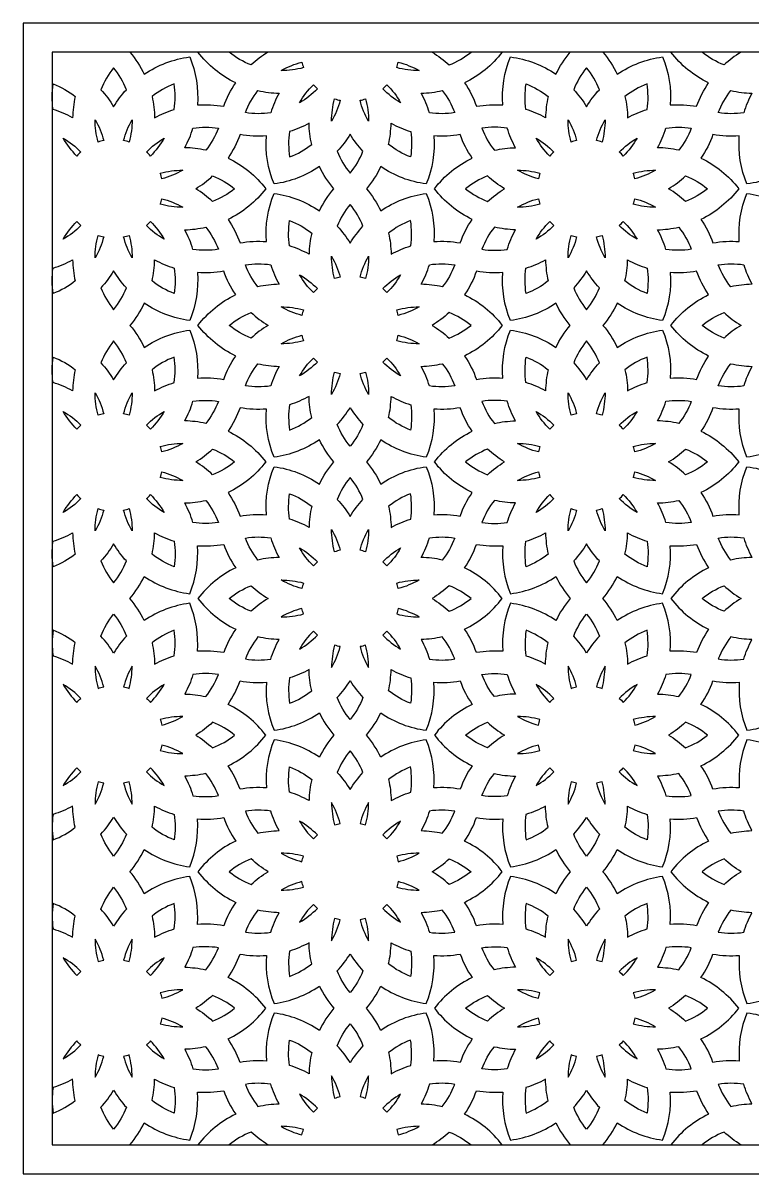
# Model space of a CAD drawing. Extents: x -2698 to -944, y 1038 to 1828.
# Drawn here: x -2698 to -2196, y 1038 to 1828 of the extents above; entities that cross this region are included whole.
import ezdxf

# ---------------------------------------------------------------- set-up
doc = ezdxf.new("R2010")
doc.units = 0
doc.layers.add('LAYER_01', color=5, linetype='CONTINUOUS')

msp = doc.modelspace()

# ---------------------------------------------------------------- linework, layer by layer
at = {"layer": 'LAYER_01'}
for points in [[(-2697.73, 1038.17), (-944.41, 1038.17), (-944.41, 1828.11), (-2697.73, 1828.11)], [(-2677.73, 1058.17), (-964.41, 1058.17), (-964.41, 1808.11), (-2677.73, 1808.11)]]:
    msp.add_lwpolyline(points, close=True, dxfattribs=at)
for points in [[(-2624.28, 1808.11, -0.063011), (-2614.45, 1792.92, -0.117394), (-2583.27, 1804.83, -0.117394), (-2577.99, 1771.87, -0.063011), (-2559.92, 1770.95, -0.063011), (-2551.69, 1787.06, -0.117394), (-2577.59, 1808.11)], [(-2529.46, 1808.11, 0.050779), (-2541.12, 1799.33, -0.077393), (-2556.16, 1808.11)], [(-2416.8, 1808.11, -0.050779), (-2405.14, 1799.33, 0.077393), (-2390.11, 1808.11)], [(-2368.67, 1808.11, -0.117394), (-2394.57, 1787.06, -0.063011), (-2386.34, 1770.95, -0.063011), (-2368.27, 1771.87, -0.117394), (-2362.99, 1804.83, -0.117394), (-2331.81, 1792.92, -0.063011), (-2321.98, 1808.11)], [(-2299.54, 1808.11, -0.063011), (-2289.71, 1792.92, -0.117394), (-2258.53, 1804.83, -0.117394), (-2253.26, 1771.87, -0.063011), (-2235.19, 1770.95, -0.063011), (-2226.95, 1787.06, -0.117394), (-2252.86, 1808.11)], [(-2204.72, 1808.11, 0.050779), (-2216.39, 1799.33, -0.077393), (-2231.42, 1808.11)], [(-2624.28, 1058.17, 0.063011), (-2614.45, 1073.35, 0.117394), (-2583.27, 1061.44, 0.117394), (-2577.99, 1094.4, 0.063011), (-2559.92, 1095.32, 0.063011), (-2551.69, 1079.21, 0.117394), (-2577.59, 1058.17)], [(-2368.67, 1058.17, 0.117394), (-2394.57, 1079.21, 0.063011), (-2386.34, 1095.32, 0.063011), (-2368.27, 1094.4, 0.117394), (-2362.99, 1061.44, 0.117394), (-2331.81, 1073.35, 0.063011), (-2321.98, 1058.17)], [(-2299.54, 1058.17, 0.063011), (-2289.71, 1073.35, 0.117394), (-2258.53, 1061.44, 0.117394), (-2253.26, 1094.4, 0.063011), (-2235.19, 1095.32, 0.063011), (-2226.95, 1079.21, 0.117394), (-2252.86, 1058.17)], [(-2529.46, 1058.17, -0.050779), (-2541.12, 1066.95, 0.077393), (-2556.16, 1058.17)], [(-2416.8, 1058.17, 0.050779), (-2405.14, 1066.95, -0.077393), (-2390.11, 1058.17)], [(-2204.72, 1058.17, -0.050779), (-2216.39, 1066.95, 0.077393), (-2231.42, 1058.17)]]:
    msp.add_lwpolyline(points, format="xyb", dxfattribs=at)
for points in [[(-2520.54, 1795.41, -0.068796), (-2506.19, 1801.27, 0.028935), (-2505.18, 1797.5, -0.068796)], [(-2440.07, 1801.27, -0.068796), (-2425.72, 1795.41, -0.068796), (-2441.08, 1797.5, 0.028935)], [(-2644.28, 1782.36, -0.050779), (-2635.5, 1770.7, -0.050779), (-2626.71, 1782.36, 0.077393), (-2635.5, 1797.39, 0.077393)], [(-2319.55, 1782.36, -0.050779), (-2310.76, 1770.7, -0.050779), (-2301.98, 1782.36, 0.077393), (-2310.76, 1797.39, 0.077393)], [(-2663.66, 1763.15, 0.050779), (-2677.1, 1768.86, -0.077393), (-2677.01, 1786.27, -0.077393), (-2661.89, 1777.64, 0.050779)], [(-2593.99, 1786.27, 0.077393), (-2609.11, 1777.64, -0.050779), (-2607.33, 1763.15, -0.050779), (-2593.9, 1768.86, 0.077393)], [(-2495.58, 1782.9, -0.068796), (-2507.83, 1773.41, -0.068796), (-2498.34, 1785.66, 0.028935)], [(-2438.43, 1773.41, -0.068796), (-2450.68, 1782.9, 0.028935), (-2447.92, 1785.66, -0.068796)], [(-2338.93, 1763.15, 0.050779), (-2352.37, 1768.86, -0.077393), (-2352.28, 1786.27, -0.077393), (-2337.15, 1777.64, 0.050779)], [(-2269.25, 1786.27, 0.077393), (-2284.38, 1777.64, -0.050779), (-2282.6, 1763.15, -0.050779), (-2269.16, 1768.86, 0.077393)], [(-2521.91, 1779.95, 0.050779), (-2527.62, 1766.51, -0.077393), (-2545.03, 1766.6, -0.077393), (-2536.4, 1781.72, 0.050779)], [(-2424.35, 1779.95, 0.050779), (-2409.86, 1781.72, -0.077393), (-2401.23, 1766.6, -0.077393), (-2418.64, 1766.51, 0.050779)], [(-2197.18, 1779.95, 0.050779), (-2202.88, 1766.51, -0.077393), (-2220.3, 1766.6, -0.077393), (-2211.67, 1781.72, 0.050779)], [(-2485.83, 1760.7, -0.068796), (-2483.74, 1776.06, 0.028935), (-2479.97, 1775.05, -0.068796)], [(-2460.43, 1760.7, -0.068796), (-2466.29, 1775.05, 0.028935), (-2462.52, 1776.06, -0.068796)], [(-2642.34, 1747.43, 0.028935), (-2646.11, 1746.42, -0.068796), (-2648.2, 1761.77, -0.068796)], [(-2622.8, 1761.77, -0.068796), (-2624.89, 1746.42, 0.028935), (-2628.66, 1747.43, -0.068796)], [(-2317.6, 1747.43, 0.028935), (-2321.37, 1746.42, -0.068796), (-2323.47, 1761.77, -0.068796)], [(-2298.06, 1761.77, -0.068796), (-2300.15, 1746.42, 0.028935), (-2303.93, 1747.43, -0.068796)], [(-2586.72, 1742.53, 0.050779), (-2581.01, 1755.97, -0.077393), (-2563.6, 1755.88, -0.077393), (-2572.22, 1740.75, 0.050779)], [(-2514.64, 1736.21, 0.077393), (-2499.52, 1744.84, -0.050779), (-2501.3, 1759.33, -0.050779), (-2514.73, 1753.62, 0.077393)], [(-2431.53, 1753.62, -0.077393), (-2431.62, 1736.21, -0.077393), (-2446.74, 1744.84, 0.050779), (-2444.97, 1759.33, 0.050779)], [(-2374.04, 1740.75, -0.050779), (-2359.55, 1742.53, -0.050779), (-2365.25, 1755.97, 0.077393), (-2382.66, 1755.88, 0.077393)], [(-2261.98, 1742.53, 0.050779), (-2256.27, 1755.97, -0.077393), (-2238.86, 1755.88, -0.077393), (-2247.49, 1740.75, 0.050779)], [(-2670.2, 1749.07, -0.068796), (-2657.95, 1739.58, 0.028935), (-2660.71, 1736.82, -0.068796)], [(-2613.05, 1739.58, -0.068796), (-2600.79, 1749.07, -0.068796), (-2610.29, 1736.82, 0.028935)], [(-2494.18, 1729.55, -0.117394), (-2525.36, 1717.64, -0.117394), (-2530.64, 1750.6, -0.063011), (-2548.71, 1751.52, -0.063011), (-2556.94, 1735.42, -0.117394), (-2531.04, 1714.37, -0.117394), (-2556.94, 1693.32, -0.063011), (-2548.71, 1677.21, -0.063011), (-2530.64, 1678.13, -0.117394), (-2525.36, 1711.09, -0.117394), (-2494.18, 1699.18, -0.063011), (-2484.35, 1714.37, -0.063011)], [(-2473.13, 1725.09, 0.077393), (-2464.35, 1740.12, -0.050779), (-2473.13, 1751.78, -0.050779), (-2481.92, 1740.12, 0.077393)], [(-2389.32, 1693.32, -0.117394), (-2415.22, 1714.37, -0.117394), (-2389.32, 1735.42, -0.063011), (-2397.56, 1751.52, -0.063011), (-2415.62, 1750.6, -0.117394), (-2420.9, 1717.64, -0.117394), (-2452.08, 1729.55, -0.063011), (-2461.91, 1714.37, -0.063011), (-2452.08, 1699.18, -0.117394), (-2420.9, 1711.09, -0.117394), (-2415.62, 1678.13, -0.063011), (-2397.56, 1677.21, -0.063011)], [(-2345.47, 1749.07, -0.068796), (-2333.21, 1739.58, 0.028935), (-2335.98, 1736.82, -0.068796)], [(-2288.31, 1739.58, -0.068796), (-2276.06, 1749.07, -0.068796), (-2285.55, 1736.82, 0.028935)], [(-2169.44, 1729.55, -0.117394), (-2200.63, 1717.64, -0.117394), (-2205.9, 1750.6, -0.063011), (-2223.97, 1751.52, -0.063011), (-2232.21, 1735.42, -0.117394), (-2206.3, 1714.37, -0.117394), (-2232.21, 1693.32, -0.063011), (-2223.97, 1677.21, -0.063011), (-2205.9, 1678.13, -0.117394), (-2200.63, 1711.09, -0.117394), (-2169.44, 1699.18, -0.063011), (-2159.61, 1714.37, -0.063011)], [(-2588.09, 1727.07, -0.068796), (-2602.44, 1721.2, 0.028935), (-2603.45, 1724.98, -0.068796)], [(-2567.51, 1723.15, -0.077393), (-2552.47, 1714.37, -0.077393), (-2567.51, 1705.58, 0.050779), (-2579.17, 1714.37, 0.050779)], [(-2378.75, 1705.58, -0.050779), (-2367.09, 1714.37, -0.050779), (-2378.75, 1723.15, 0.077393), (-2393.79, 1714.37, 0.077393)], [(-2343.82, 1721.2, -0.068796), (-2358.17, 1727.07, -0.068796), (-2342.81, 1724.98, 0.028935)], [(-2263.36, 1727.07, -0.068796), (-2277.7, 1721.2, 0.028935), (-2278.71, 1724.98, -0.068796)], [(-2242.77, 1723.15, -0.077393), (-2227.74, 1714.37, -0.077393), (-2242.77, 1705.58, 0.050779), (-2254.43, 1714.37, 0.050779)], [(-2588.09, 1701.66, -0.068796), (-2603.45, 1703.76, 0.028935), (-2602.44, 1707.53, -0.068796)], [(-2342.81, 1703.76, -0.068796), (-2358.17, 1701.66, -0.068796), (-2343.82, 1707.53, 0.028935)], [(-2263.36, 1701.66, -0.068796), (-2278.71, 1703.76, 0.028935), (-2277.7, 1707.53, -0.068796)], [(-2473.13, 1676.95, -0.050779), (-2464.35, 1688.61, 0.077393), (-2473.13, 1703.65, 0.077393), (-2481.92, 1688.61, -0.050779)], [(-2670.2, 1679.66, -0.068796), (-2660.71, 1691.91, 0.028935), (-2657.95, 1689.15, -0.068796)], [(-2610.29, 1691.91, -0.068796), (-2600.79, 1679.66, -0.068796), (-2613.05, 1689.15, 0.028935)], [(-2514.73, 1675.11, -0.077393), (-2514.64, 1692.53, -0.077393), (-2499.52, 1683.9, 0.050779), (-2501.3, 1669.41, 0.050779)], [(-2431.62, 1692.53, 0.077393), (-2446.74, 1683.9, -0.050779), (-2444.97, 1669.41, -0.050779), (-2431.53, 1675.11, 0.077393)], [(-2345.47, 1679.66, -0.068796), (-2335.98, 1691.91, 0.028935), (-2333.21, 1689.15, -0.068796)], [(-2285.55, 1691.91, -0.068796), (-2276.06, 1679.66, -0.068796), (-2288.31, 1689.15, 0.028935)], [(-2572.22, 1687.98, -0.077393), (-2563.6, 1672.85, -0.077393), (-2581.01, 1672.76, 0.050779), (-2586.72, 1686.2, 0.050779)], [(-2382.66, 1672.85, 0.077393), (-2365.25, 1672.76, -0.050779), (-2359.55, 1686.2, -0.050779), (-2374.04, 1687.98, 0.077393)], [(-2247.49, 1687.98, -0.077393), (-2238.86, 1672.85, -0.077393), (-2256.27, 1672.76, 0.050779), (-2261.98, 1686.2, 0.050779)], [(-2642.34, 1681.31, -0.068796), (-2648.2, 1666.96, -0.068796), (-2646.11, 1682.32, 0.028935)], [(-2624.89, 1682.32, -0.068796), (-2622.8, 1666.96, -0.068796), (-2628.66, 1681.31, 0.028935)], [(-2317.6, 1681.31, -0.068796), (-2323.47, 1666.96, -0.068796), (-2321.37, 1682.32, 0.028935)], [(-2300.15, 1682.32, -0.068796), (-2298.06, 1666.96, -0.068796), (-2303.93, 1681.31, 0.028935)], [(-2485.83, 1668.03, -0.068796), (-2479.97, 1653.69, 0.028935), (-2483.74, 1652.67, -0.068796)], [(-2460.43, 1668.03, -0.068796), (-2462.52, 1652.67, 0.028935), (-2466.29, 1653.69, -0.068796)], [(-2661.89, 1651.09, -0.077393), (-2677.01, 1642.47, -0.077393), (-2677.1, 1659.88, 0.050779), (-2663.66, 1665.58, 0.050779)], [(-2607.33, 1665.58, 0.050779), (-2593.9, 1659.88, -0.077393), (-2593.99, 1642.47, -0.077393), (-2609.11, 1651.09, 0.050779)], [(-2521.91, 1648.79, 0.050779), (-2536.4, 1647.01, -0.077393), (-2545.03, 1662.14, -0.077393), (-2527.62, 1662.23, 0.050779)], [(-2424.35, 1648.79, 0.050779), (-2418.64, 1662.23, -0.077393), (-2401.23, 1662.14, -0.077393), (-2409.86, 1647.01, 0.050779)], [(-2337.15, 1651.09, -0.077393), (-2352.28, 1642.47, -0.077393), (-2352.37, 1659.88, 0.050779), (-2338.93, 1665.58, 0.050779)], [(-2282.6, 1665.58, 0.050779), (-2269.16, 1659.88, -0.077393), (-2269.25, 1642.47, -0.077393), (-2284.38, 1651.09, 0.050779)], [(-2197.18, 1648.79, 0.050779), (-2211.67, 1647.01, -0.077393), (-2220.3, 1662.14, -0.077393), (-2202.88, 1662.23, 0.050779)], [(-2626.71, 1646.38, -0.050779), (-2635.5, 1658.04, -0.050779), (-2644.28, 1646.38, 0.077393), (-2635.5, 1631.34, 0.077393)], [(-2624.28, 1620.62, -0.063011), (-2614.45, 1605.44, -0.117394), (-2583.27, 1617.35, -0.117394), (-2577.99, 1584.39, -0.063011), (-2559.92, 1583.47, -0.063011), (-2551.69, 1599.57, -0.117394), (-2577.59, 1620.62, -0.117394), (-2551.69, 1641.67, -0.063011), (-2559.92, 1657.78, -0.063011), (-2577.99, 1656.86, -0.117394), (-2583.27, 1623.9, -0.117394), (-2614.45, 1635.81, -0.063011)], [(-2507.83, 1655.33, -0.068796), (-2495.58, 1645.84, 0.028935), (-2498.34, 1643.08, -0.068796)], [(-2450.68, 1645.84, -0.068796), (-2438.43, 1655.33, -0.068796), (-2447.92, 1643.08, 0.028935)], [(-2368.67, 1620.62, -0.117394), (-2394.57, 1599.57, -0.063011), (-2386.34, 1583.47, -0.063011), (-2368.27, 1584.39, -0.117394), (-2362.99, 1617.35, -0.117394), (-2331.81, 1605.44, -0.063011), (-2321.98, 1620.62, -0.063011), (-2331.81, 1635.81, -0.117394), (-2362.99, 1623.9, -0.117394), (-2368.27, 1656.86, -0.063011), (-2386.34, 1657.78, -0.063011), (-2394.57, 1641.67, -0.117394)], [(-2301.98, 1646.38, -0.050779), (-2310.76, 1658.04, -0.050779), (-2319.55, 1646.38, 0.077393), (-2310.76, 1631.34, 0.077393)], [(-2299.54, 1620.62, -0.063011), (-2289.71, 1605.44, -0.117394), (-2258.53, 1617.35, -0.117394), (-2253.26, 1584.39, -0.063011), (-2235.19, 1583.47, -0.063011), (-2226.95, 1599.57, -0.117394), (-2252.86, 1620.62, -0.117394), (-2226.95, 1641.67, -0.063011), (-2235.19, 1657.78, -0.063011), (-2253.26, 1656.86, -0.117394), (-2258.53, 1623.9, -0.117394), (-2289.71, 1635.81, -0.063011)], [(-2541.12, 1629.41, 0.050779), (-2529.46, 1620.62, 0.050779), (-2541.12, 1611.84, -0.077393), (-2556.16, 1620.62, -0.077393)], [(-2506.19, 1627.46, -0.068796), (-2520.54, 1633.33, -0.068796), (-2505.18, 1631.23, 0.028935)], [(-2425.72, 1633.33, -0.068796), (-2440.07, 1627.46, 0.028935), (-2441.08, 1631.23, -0.068796)], [(-2416.8, 1620.62, -0.050779), (-2405.14, 1611.84, 0.077393), (-2390.11, 1620.62, 0.077393), (-2405.14, 1629.41, -0.050779)], [(-2216.39, 1629.41, 0.050779), (-2204.72, 1620.62, 0.050779), (-2216.39, 1611.84, -0.077393), (-2231.42, 1620.62, -0.077393)], [(-2520.54, 1607.92, -0.068796), (-2506.19, 1613.79, 0.028935), (-2505.18, 1610.02, -0.068796)], [(-2440.07, 1613.79, -0.068796), (-2425.72, 1607.92, -0.068796), (-2441.08, 1610.02, 0.028935)], [(-2644.28, 1594.87, -0.050779), (-2635.5, 1583.21, -0.050779), (-2626.71, 1594.87, 0.077393), (-2635.5, 1609.91, 0.077393)], [(-2319.55, 1594.87, -0.050779), (-2310.76, 1583.21, -0.050779), (-2301.98, 1594.87, 0.077393), (-2310.76, 1609.91, 0.077393)], [(-2663.66, 1575.66, 0.050779), (-2677.1, 1581.37, -0.077393), (-2677.01, 1598.78, -0.077393), (-2661.89, 1590.15, 0.050779)], [(-2593.99, 1598.78, 0.077393), (-2609.11, 1590.15, -0.050779), (-2607.33, 1575.66, -0.050779), (-2593.9, 1581.37, 0.077393)], [(-2495.58, 1595.41, -0.068796), (-2507.83, 1585.92, -0.068796), (-2498.34, 1598.17, 0.028935)], [(-2438.43, 1585.92, -0.068796), (-2450.68, 1595.41, 0.028935), (-2447.92, 1598.17, -0.068796)], [(-2338.93, 1575.66, 0.050779), (-2352.37, 1581.37, -0.077393), (-2352.28, 1598.78, -0.077393), (-2337.15, 1590.15, 0.050779)], [(-2269.25, 1598.78, 0.077393), (-2284.38, 1590.15, -0.050779), (-2282.6, 1575.66, -0.050779), (-2269.16, 1581.37, 0.077393)], [(-2521.91, 1592.46, 0.050779), (-2527.62, 1579.02, -0.077393), (-2545.03, 1579.11, -0.077393), (-2536.4, 1594.24, 0.050779)], [(-2485.83, 1573.22, -0.068796), (-2483.74, 1588.57, 0.028935), (-2479.97, 1587.56, -0.068796)], [(-2460.43, 1573.22, -0.068796), (-2466.29, 1587.56, 0.028935), (-2462.52, 1588.57, -0.068796)], [(-2424.35, 1592.46, 0.050779), (-2409.86, 1594.24, -0.077393), (-2401.23, 1579.11, -0.077393), (-2418.64, 1579.02, 0.050779)], [(-2197.18, 1592.46, 0.050779), (-2202.88, 1579.02, -0.077393), (-2220.3, 1579.11, -0.077393), (-2211.67, 1594.24, 0.050779)], [(-2642.34, 1559.94, 0.028935), (-2646.11, 1558.93, -0.068796), (-2648.2, 1574.29, -0.068796)], [(-2622.8, 1574.29, -0.068796), (-2624.89, 1558.93, 0.028935), (-2628.66, 1559.94, -0.068796)], [(-2317.6, 1559.94, 0.028935), (-2321.37, 1558.93, -0.068796), (-2323.47, 1574.29, -0.068796)], [(-2298.06, 1574.29, -0.068796), (-2300.15, 1558.93, 0.028935), (-2303.93, 1559.94, -0.068796)], [(-2586.72, 1555.05, 0.050779), (-2581.01, 1568.48, -0.077393), (-2563.6, 1568.39, -0.077393), (-2572.22, 1553.27, 0.050779)], [(-2514.64, 1548.72, 0.077393), (-2499.52, 1557.35, -0.050779), (-2501.3, 1571.84, -0.050779), (-2514.73, 1566.13, 0.077393)], [(-2481.92, 1552.63, 0.050779), (-2473.13, 1564.29, 0.050779), (-2464.35, 1552.63, -0.077393), (-2473.13, 1537.6, -0.077393)], [(-2431.53, 1566.13, -0.077393), (-2431.62, 1548.72, -0.077393), (-2446.74, 1557.35, 0.050779), (-2444.97, 1571.84, 0.050779)], [(-2374.04, 1553.27, -0.050779), (-2359.55, 1555.05, -0.050779), (-2365.25, 1568.48, 0.077393), (-2382.66, 1568.39, 0.077393)], [(-2261.98, 1555.05, 0.050779), (-2256.27, 1568.48, -0.077393), (-2238.86, 1568.39, -0.077393), (-2247.49, 1553.27, 0.050779)], [(-2670.2, 1561.58, -0.068796), (-2657.95, 1552.09, 0.028935), (-2660.71, 1549.33, -0.068796)], [(-2613.05, 1552.09, -0.068796), (-2600.79, 1561.58, -0.068796), (-2610.29, 1549.33, 0.028935)], [(-2494.18, 1542.07, -0.117394), (-2525.36, 1530.16, -0.117394), (-2530.64, 1563.12, -0.063011), (-2548.71, 1564.04, -0.063011), (-2556.94, 1547.93, -0.117394), (-2531.04, 1526.88, -0.117394), (-2556.94, 1505.83, -0.063011), (-2548.71, 1489.72, -0.063011), (-2530.64, 1490.64, -0.117394), (-2525.36, 1523.6, -0.117394), (-2494.18, 1511.69, -0.063011), (-2484.35, 1526.88, -0.063011)], [(-2389.32, 1505.83, -0.117394), (-2415.22, 1526.88, -0.117394), (-2389.32, 1547.93, -0.063011), (-2397.56, 1564.04, -0.063011), (-2415.62, 1563.12, -0.117394), (-2420.9, 1530.16, -0.117394), (-2452.08, 1542.07, -0.063011), (-2461.91, 1526.88, -0.063011), (-2452.08, 1511.69, -0.117394), (-2420.9, 1523.6, -0.117394), (-2415.62, 1490.64, -0.063011), (-2397.56, 1489.72, -0.063011)], [(-2345.47, 1561.58, -0.068796), (-2333.21, 1552.09, 0.028935), (-2335.98, 1549.33, -0.068796)], [(-2288.31, 1552.09, -0.068796), (-2276.06, 1561.58, -0.068796), (-2285.55, 1549.33, 0.028935)], [(-2169.44, 1542.07, -0.117394), (-2200.63, 1530.16, -0.117394), (-2205.9, 1563.12, -0.063011), (-2223.97, 1564.04, -0.063011), (-2232.21, 1547.93, -0.117394), (-2206.3, 1526.88, -0.117394), (-2232.21, 1505.83, -0.063011), (-2223.97, 1489.72, -0.063011), (-2205.9, 1490.64, -0.117394), (-2200.63, 1523.6, -0.117394), (-2169.44, 1511.69, -0.063011), (-2159.61, 1526.88, -0.063011)], [(-2588.09, 1539.58, -0.068796), (-2602.44, 1533.72, 0.028935), (-2603.45, 1537.49, -0.068796)], [(-2567.51, 1535.67, -0.077393), (-2552.47, 1526.88, -0.077393), (-2567.51, 1518.1, 0.050779), (-2579.17, 1526.88, 0.050779)], [(-2378.75, 1518.1, -0.050779), (-2367.09, 1526.88, -0.050779), (-2378.75, 1535.67, 0.077393), (-2393.79, 1526.88, 0.077393)], [(-2343.82, 1533.72, -0.068796), (-2358.17, 1539.58, -0.068796), (-2342.81, 1537.49, 0.028935)], [(-2263.36, 1539.58, -0.068796), (-2277.7, 1533.72, 0.028935), (-2278.71, 1537.49, -0.068796)], [(-2242.77, 1535.67, -0.077393), (-2227.74, 1526.88, -0.077393), (-2242.77, 1518.1, 0.050779), (-2254.43, 1526.88, 0.050779)], [(-2588.09, 1514.18, -0.068796), (-2603.45, 1516.27, 0.028935), (-2602.44, 1520.04, -0.068796)], [(-2342.81, 1516.27, -0.068796), (-2358.17, 1514.18, -0.068796), (-2343.82, 1520.04, 0.028935)], [(-2263.36, 1514.18, -0.068796), (-2278.71, 1516.27, 0.028935), (-2277.7, 1520.04, -0.068796)], [(-2473.13, 1489.47, -0.050779), (-2464.35, 1501.13, 0.077393), (-2473.13, 1516.16, 0.077393), (-2481.92, 1501.13, -0.050779)], [(-2670.2, 1492.18, -0.068796), (-2660.71, 1504.43, 0.028935), (-2657.95, 1501.67, -0.068796)], [(-2610.29, 1504.43, -0.068796), (-2600.79, 1492.18, -0.068796), (-2613.05, 1501.67, 0.028935)], [(-2514.73, 1487.63, -0.077393), (-2514.64, 1505.04, -0.077393), (-2499.52, 1496.41, 0.050779), (-2501.3, 1481.92, 0.050779)], [(-2431.62, 1505.04, 0.077393), (-2446.74, 1496.41, -0.050779), (-2444.97, 1481.92, -0.050779), (-2431.53, 1487.63, 0.077393)], [(-2345.47, 1492.18, -0.068796), (-2335.98, 1504.43, 0.028935), (-2333.21, 1501.67, -0.068796)], [(-2285.55, 1504.43, -0.068796), (-2276.06, 1492.18, -0.068796), (-2288.31, 1501.67, 0.028935)], [(-2642.34, 1493.82, -0.068796), (-2648.2, 1479.47, -0.068796), (-2646.11, 1494.83, 0.028935)], [(-2624.89, 1494.83, -0.068796), (-2622.8, 1479.47, -0.068796), (-2628.66, 1493.82, 0.028935)], [(-2572.22, 1500.49, -0.077393), (-2563.6, 1485.37, -0.077393), (-2581.01, 1485.28, 0.050779), (-2586.72, 1498.72, 0.050779)], [(-2382.66, 1485.37, 0.077393), (-2365.25, 1485.28, -0.050779), (-2359.55, 1498.72, -0.050779), (-2374.04, 1500.49, 0.077393)], [(-2317.6, 1493.82, -0.068796), (-2323.47, 1479.47, -0.068796), (-2321.37, 1494.83, 0.028935)], [(-2300.15, 1494.83, -0.068796), (-2298.06, 1479.47, -0.068796), (-2303.93, 1493.82, 0.028935)], [(-2247.49, 1500.49, -0.077393), (-2238.86, 1485.37, -0.077393), (-2256.27, 1485.28, 0.050779), (-2261.98, 1498.72, 0.050779)], [(-2661.89, 1463.61, -0.077393), (-2677.01, 1454.98, -0.077393), (-2677.1, 1472.39, 0.050779), (-2663.66, 1478.1, 0.050779)], [(-2607.33, 1478.1, 0.050779), (-2593.9, 1472.39, -0.077393), (-2593.99, 1454.98, -0.077393), (-2609.11, 1463.61, 0.050779)], [(-2485.83, 1480.54, -0.068796), (-2479.97, 1466.2, 0.028935), (-2483.74, 1465.19, -0.068796)], [(-2460.43, 1480.54, -0.068796), (-2462.52, 1465.19, 0.028935), (-2466.29, 1466.2, -0.068796)], [(-2337.15, 1463.61, -0.077393), (-2352.28, 1454.98, -0.077393), (-2352.37, 1472.39, 0.050779), (-2338.93, 1478.1, 0.050779)], [(-2282.6, 1478.1, 0.050779), (-2269.16, 1472.39, -0.077393), (-2269.25, 1454.98, -0.077393), (-2284.38, 1463.61, 0.050779)], [(-2626.71, 1458.89, -0.050779), (-2635.5, 1470.55, -0.050779), (-2644.28, 1458.89, 0.077393), (-2635.5, 1443.86, 0.077393)], [(-2577.59, 1433.14, 0.117394), (-2551.69, 1412.09, 0.063011), (-2559.92, 1395.98, 0.063011), (-2577.99, 1396.9, 0.117394), (-2583.27, 1429.86, 0.117394), (-2614.45, 1417.95, 0.063011), (-2624.28, 1433.14, 0.063011), (-2614.45, 1448.32, 0.117394), (-2583.27, 1436.41, 0.117394), (-2577.99, 1469.37, 0.063011), (-2559.92, 1470.29, 0.063011), (-2551.69, 1454.19, 0.117394)], [(-2521.91, 1461.3, 0.050779), (-2536.4, 1459.53, -0.077393), (-2545.03, 1474.65, -0.077393), (-2527.62, 1474.74, 0.050779)], [(-2424.35, 1461.3, 0.050779), (-2418.64, 1474.74, -0.077393), (-2401.23, 1474.65, -0.077393), (-2409.86, 1459.53, 0.050779)], [(-2321.98, 1433.14, 0.063011), (-2331.81, 1417.95, 0.117394), (-2362.99, 1429.86, 0.117394), (-2368.27, 1396.9, 0.063011), (-2386.34, 1395.98, 0.063011), (-2394.57, 1412.09, 0.117394), (-2368.67, 1433.14, 0.117394), (-2394.57, 1454.19, 0.063011), (-2386.34, 1470.29, 0.063011), (-2368.27, 1469.37, 0.117394), (-2362.99, 1436.41, 0.117394), (-2331.81, 1448.32, 0.063011)], [(-2301.98, 1458.89, -0.050779), (-2310.76, 1470.55, -0.050779), (-2319.55, 1458.89, 0.077393), (-2310.76, 1443.86, 0.077393)], [(-2252.86, 1433.14, 0.117394), (-2226.95, 1412.09, 0.063011), (-2235.19, 1395.98, 0.063011), (-2253.26, 1396.9, 0.117394), (-2258.53, 1429.86, 0.117394), (-2289.71, 1417.95, 0.063011), (-2299.54, 1433.14, 0.063011), (-2289.71, 1448.32, 0.117394), (-2258.53, 1436.41, 0.117394), (-2253.26, 1469.37, 0.063011), (-2235.19, 1470.29, 0.063011), (-2226.95, 1454.19, 0.117394)], [(-2197.18, 1461.3, 0.050779), (-2211.67, 1459.53, -0.077393), (-2220.3, 1474.65, -0.077393), (-2202.88, 1474.74, 0.050779)], [(-2507.83, 1467.84, -0.068796), (-2495.58, 1458.35, 0.028935), (-2498.34, 1455.59, -0.068796)], [(-2450.68, 1458.35, -0.068796), (-2438.43, 1467.84, -0.068796), (-2447.92, 1455.59, 0.028935)], [(-2506.19, 1439.98, -0.068796), (-2520.54, 1445.84, -0.068796), (-2505.18, 1443.75, 0.028935)], [(-2425.72, 1445.84, -0.068796), (-2440.07, 1439.98, 0.028935), (-2441.08, 1443.75, -0.068796)], [(-2529.46, 1433.14, 0.050779), (-2541.12, 1424.35, -0.077393), (-2556.16, 1433.14, -0.077393), (-2541.12, 1441.92, 0.050779)], [(-2405.14, 1441.92, -0.050779), (-2416.8, 1433.14, -0.050779), (-2405.14, 1424.35, 0.077393), (-2390.11, 1433.14, 0.077393)], [(-2204.72, 1433.14, 0.050779), (-2216.39, 1424.35, -0.077393), (-2231.42, 1433.14, -0.077393), (-2216.39, 1441.92, 0.050779)], [(-2626.71, 1407.38, 0.050779), (-2635.5, 1395.72, 0.050779), (-2644.28, 1407.38, -0.077393), (-2635.5, 1422.42, -0.077393)], [(-2506.19, 1426.3, 0.068796), (-2520.54, 1420.44, 0.068796), (-2505.18, 1422.53, -0.028935)], [(-2425.72, 1420.44, 0.068796), (-2440.07, 1426.3, -0.028935), (-2441.08, 1422.53, 0.068796)], [(-2301.98, 1407.38, 0.050779), (-2310.76, 1395.72, 0.050779), (-2319.55, 1407.38, -0.077393), (-2310.76, 1422.42, -0.077393)], [(-2661.89, 1402.67, 0.077393), (-2677.01, 1411.3, 0.077393), (-2677.1, 1393.88, -0.050779), (-2663.66, 1388.18, -0.050779)], [(-2607.33, 1388.18, -0.050779), (-2593.9, 1393.88, 0.077393), (-2593.99, 1411.3, 0.077393), (-2609.11, 1402.67, -0.050779)], [(-2521.91, 1404.97, -0.050779), (-2536.4, 1406.75, 0.077393), (-2545.03, 1391.63, 0.077393), (-2527.62, 1391.53, -0.050779)], [(-2507.83, 1398.43, 0.068796), (-2495.58, 1407.92, -0.028935), (-2498.34, 1410.69, 0.068796)], [(-2450.68, 1407.92, 0.068796), (-2438.43, 1398.43, 0.068796), (-2447.92, 1410.69, -0.028935)], [(-2424.35, 1404.97, -0.050779), (-2418.64, 1391.53, 0.077393), (-2401.23, 1391.63, 0.077393), (-2409.86, 1406.75, -0.050779)], [(-2337.15, 1402.67, 0.077393), (-2352.28, 1411.3, 0.077393), (-2352.37, 1393.88, -0.050779), (-2338.93, 1388.18, -0.050779)], [(-2282.6, 1388.18, -0.050779), (-2269.16, 1393.88, 0.077393), (-2269.25, 1411.3, 0.077393), (-2284.38, 1402.67, -0.050779)], [(-2197.18, 1404.97, -0.050779), (-2211.67, 1406.75, 0.077393), (-2220.3, 1391.63, 0.077393), (-2202.88, 1391.53, -0.050779)], [(-2485.83, 1385.73, 0.068796), (-2479.97, 1400.08, -0.028935), (-2483.74, 1401.09, 0.068796)], [(-2460.43, 1385.73, 0.068796), (-2462.52, 1401.09, -0.028935), (-2466.29, 1400.08, 0.068796)], [(-2642.34, 1372.46, 0.068796), (-2648.2, 1386.8, 0.068796), (-2646.11, 1371.45, -0.028935)], [(-2624.89, 1371.45, 0.068796), (-2622.8, 1386.8, 0.068796), (-2628.66, 1372.46, -0.028935)], [(-2514.73, 1378.65, 0.077393), (-2514.64, 1361.24, 0.077393), (-2499.52, 1369.86, -0.050779), (-2501.3, 1384.35, -0.050779)], [(-2431.62, 1361.24, -0.077393), (-2446.74, 1369.86, 0.050779), (-2444.97, 1384.35, 0.050779), (-2431.53, 1378.65, -0.077393)], [(-2317.6, 1372.46, 0.068796), (-2323.47, 1386.8, 0.068796), (-2321.37, 1371.45, -0.028935)], [(-2300.15, 1371.45, 0.068796), (-2298.06, 1386.8, 0.068796), (-2303.93, 1372.46, -0.028935)], [(-2572.22, 1365.78, 0.077393), (-2563.6, 1380.91, 0.077393), (-2581.01, 1381, -0.050779), (-2586.72, 1367.56, -0.050779)], [(-2494.18, 1324.21, 0.117394), (-2525.36, 1336.12, 0.117394), (-2530.64, 1303.16, 0.063011), (-2548.71, 1302.24, 0.063011), (-2556.94, 1318.35, 0.117394), (-2531.04, 1339.39, 0.117394), (-2556.94, 1360.44, 0.063011), (-2548.71, 1376.55, 0.063011), (-2530.64, 1375.63, 0.117394), (-2525.36, 1342.67, 0.117394), (-2494.18, 1354.58, 0.063011), (-2484.35, 1339.39, 0.063011)], [(-2473.13, 1376.81, 0.050779), (-2464.35, 1365.15, -0.077393), (-2473.13, 1350.11, -0.077393), (-2481.92, 1365.15, 0.050779)], [(-2389.32, 1360.44, 0.117394), (-2415.22, 1339.39, 0.117394), (-2389.32, 1318.35, 0.063011), (-2397.56, 1302.24, 0.063011), (-2415.62, 1303.16, 0.117394), (-2420.9, 1336.12, 0.117394), (-2452.08, 1324.21, 0.063011), (-2461.91, 1339.39, 0.063011), (-2452.08, 1354.58, 0.117394), (-2420.9, 1342.67, 0.117394), (-2415.62, 1375.63, 0.063011), (-2397.56, 1376.55, 0.063011)], [(-2382.66, 1380.91, -0.077393), (-2365.25, 1381, 0.050779), (-2359.55, 1367.56, 0.050779), (-2374.04, 1365.78, -0.077393)], [(-2247.49, 1365.78, 0.077393), (-2238.86, 1380.91, 0.077393), (-2256.27, 1381, -0.050779), (-2261.98, 1367.56, -0.050779)], [(-2169.44, 1324.21, 0.117394), (-2200.63, 1336.12, 0.117394), (-2205.9, 1303.16, 0.063011), (-2223.97, 1302.24, 0.063011), (-2232.21, 1318.35, 0.117394), (-2206.3, 1339.39, 0.117394), (-2232.21, 1360.44, 0.063011), (-2223.97, 1376.55, 0.063011), (-2205.9, 1375.63, 0.117394), (-2200.63, 1342.67, 0.117394), (-2169.44, 1354.58, 0.063011), (-2159.61, 1339.39, 0.063011)], [(-2670.2, 1374.1, 0.068796), (-2660.71, 1361.85, -0.028935), (-2657.95, 1364.61, 0.068796)], [(-2610.29, 1361.85, 0.068796), (-2600.79, 1374.1, 0.068796), (-2613.05, 1364.61, -0.028935)], [(-2345.47, 1374.1, 0.068796), (-2335.98, 1361.85, -0.028935), (-2333.21, 1364.61, 0.068796)], [(-2285.55, 1361.85, 0.068796), (-2276.06, 1374.1, 0.068796), (-2288.31, 1364.61, -0.028935)], [(-2588.09, 1352.1, 0.068796), (-2603.45, 1350, -0.028935), (-2602.44, 1346.23, 0.068796)], [(-2342.81, 1350, 0.068796), (-2358.17, 1352.1, 0.068796), (-2343.82, 1346.23, -0.028935)], [(-2263.36, 1352.1, 0.068796), (-2278.71, 1350, -0.028935), (-2277.7, 1346.23, 0.068796)], [(-2567.51, 1330.61, 0.077393), (-2552.47, 1339.39, 0.077393), (-2567.51, 1348.18, -0.050779), (-2579.17, 1339.39, -0.050779)], [(-2378.75, 1348.18, 0.050779), (-2367.09, 1339.39, 0.050779), (-2378.75, 1330.61, -0.077393), (-2393.79, 1339.39, -0.077393)], [(-2242.77, 1330.61, 0.077393), (-2227.74, 1339.39, 0.077393), (-2242.77, 1348.18, -0.050779), (-2254.43, 1339.39, -0.050779)], [(-2588.09, 1326.69, 0.068796), (-2602.44, 1332.56, -0.028935), (-2603.45, 1328.79, 0.068796)], [(-2481.92, 1313.64, -0.050779), (-2473.13, 1301.98, -0.050779), (-2464.35, 1313.64, 0.077393), (-2473.13, 1328.68, 0.077393)], [(-2343.82, 1332.56, 0.068796), (-2358.17, 1326.69, 0.068796), (-2342.81, 1328.79, -0.028935)], [(-2263.36, 1326.69, 0.068796), (-2277.7, 1332.56, -0.028935), (-2278.71, 1328.79, 0.068796)], [(-2670.2, 1304.69, 0.068796), (-2657.95, 1314.18, -0.028935), (-2660.71, 1316.94, 0.068796)], [(-2613.05, 1314.18, 0.068796), (-2600.79, 1304.69, 0.068796), (-2610.29, 1316.94, -0.028935)], [(-2586.72, 1311.23, -0.050779), (-2581.01, 1297.79, 0.077393), (-2563.6, 1297.88, 0.077393), (-2572.22, 1313.01, -0.050779)], [(-2514.64, 1317.55, -0.077393), (-2499.52, 1308.93, 0.050779), (-2501.3, 1294.43, 0.050779), (-2514.73, 1300.14, -0.077393)], [(-2431.53, 1300.14, 0.077393), (-2431.62, 1317.55, 0.077393), (-2446.74, 1308.93, -0.050779), (-2444.97, 1294.43, -0.050779)], [(-2374.04, 1313.01, 0.050779), (-2359.55, 1311.23, 0.050779), (-2365.25, 1297.79, -0.077393), (-2382.66, 1297.88, -0.077393)], [(-2345.47, 1304.69, 0.068796), (-2333.21, 1314.18, -0.028935), (-2335.98, 1316.94, 0.068796)], [(-2288.31, 1314.18, 0.068796), (-2276.06, 1304.69, 0.068796), (-2285.55, 1316.94, -0.028935)], [(-2261.98, 1311.23, -0.050779), (-2256.27, 1297.79, 0.077393), (-2238.86, 1297.88, 0.077393), (-2247.49, 1313.01, -0.050779)], [(-2642.34, 1306.33, -0.028935), (-2646.11, 1307.34, 0.068796), (-2648.2, 1291.99, 0.068796)], [(-2622.8, 1291.99, 0.068796), (-2624.89, 1307.34, -0.028935), (-2628.66, 1306.33, 0.068796)], [(-2317.6, 1306.33, -0.028935), (-2321.37, 1307.34, 0.068796), (-2323.47, 1291.99, 0.068796)], [(-2298.06, 1291.99, 0.068796), (-2300.15, 1307.34, -0.028935), (-2303.93, 1306.33, 0.068796)], [(-2663.66, 1290.61, -0.050779), (-2677.1, 1284.91, 0.077393), (-2677.01, 1267.49, 0.077393), (-2661.89, 1276.12, -0.050779)], [(-2593.99, 1267.49, -0.077393), (-2609.11, 1276.12, 0.050779), (-2607.33, 1290.61, 0.050779), (-2593.9, 1284.91, -0.077393)], [(-2521.91, 1273.82, -0.050779), (-2527.62, 1287.25, 0.077393), (-2545.03, 1287.16, 0.077393), (-2536.4, 1272.04, -0.050779)], [(-2485.83, 1293.06, 0.068796), (-2483.74, 1277.7, -0.028935), (-2479.97, 1278.71, 0.068796)], [(-2460.43, 1293.06, 0.068796), (-2466.29, 1278.71, -0.028935), (-2462.52, 1277.7, 0.068796)], [(-2424.35, 1273.82, -0.050779), (-2409.86, 1272.04, 0.077393), (-2401.23, 1287.16, 0.077393), (-2418.64, 1287.25, -0.050779)], [(-2338.93, 1290.61, -0.050779), (-2352.37, 1284.91, 0.077393), (-2352.28, 1267.49, 0.077393), (-2337.15, 1276.12, -0.050779)], [(-2269.25, 1267.49, -0.077393), (-2284.38, 1276.12, 0.050779), (-2282.6, 1290.61, 0.050779), (-2269.16, 1284.91, -0.077393)], [(-2197.18, 1273.82, -0.050779), (-2202.88, 1287.25, 0.077393), (-2220.3, 1287.16, 0.077393), (-2211.67, 1272.04, -0.050779)], [(-2644.28, 1271.4, 0.050779), (-2635.5, 1283.07, 0.050779), (-2626.71, 1271.4, -0.077393), (-2635.5, 1256.37, -0.077393)], [(-2624.28, 1245.65, 0.063011), (-2614.45, 1260.84, 0.117394), (-2583.27, 1248.93, 0.117394), (-2577.99, 1281.89, 0.063011), (-2559.92, 1282.81, 0.063011), (-2551.69, 1266.7, 0.117394), (-2577.59, 1245.65, 0.117394), (-2551.69, 1224.6, 0.063011), (-2559.92, 1208.5, 0.063011), (-2577.99, 1209.42, 0.117394), (-2583.27, 1242.37, 0.117394), (-2614.45, 1230.46, 0.063011)], [(-2495.58, 1270.86, 0.068796), (-2507.83, 1280.36, 0.068796), (-2498.34, 1268.1, -0.028935)], [(-2438.43, 1280.36, 0.068796), (-2450.68, 1270.86, -0.028935), (-2447.92, 1268.1, 0.068796)], [(-2368.67, 1245.65, 0.117394), (-2394.57, 1266.7, 0.063011), (-2386.34, 1282.81, 0.063011), (-2368.27, 1281.89, 0.117394), (-2362.99, 1248.93, 0.117394), (-2331.81, 1260.84, 0.063011), (-2321.98, 1245.65, 0.063011), (-2331.81, 1230.46, 0.117394), (-2362.99, 1242.37, 0.117394), (-2368.27, 1209.42, 0.063011), (-2386.34, 1208.5, 0.063011), (-2394.57, 1224.6, 0.117394)], [(-2319.55, 1271.4, 0.050779), (-2310.76, 1283.07, 0.050779), (-2301.98, 1271.4, -0.077393), (-2310.76, 1256.37, -0.077393)], [(-2299.54, 1245.65, 0.063011), (-2289.71, 1260.84, 0.117394), (-2258.53, 1248.93, 0.117394), (-2253.26, 1281.89, 0.063011), (-2235.19, 1282.81, 0.063011), (-2226.95, 1266.7, 0.117394), (-2252.86, 1245.65, 0.117394), (-2226.95, 1224.6, 0.063011), (-2235.19, 1208.5, 0.063011), (-2253.26, 1209.42, 0.117394), (-2258.53, 1242.37, 0.117394), (-2289.71, 1230.46, 0.063011)], [(-2520.54, 1258.35, 0.068796), (-2506.19, 1252.49, -0.028935), (-2505.18, 1256.26, 0.068796)], [(-2440.07, 1252.49, 0.068796), (-2425.72, 1258.35, 0.068796), (-2441.08, 1256.26, -0.028935)], [(-2541.12, 1236.87, -0.050779), (-2529.46, 1245.65, -0.050779), (-2541.12, 1254.44, 0.077393), (-2556.16, 1245.65, 0.077393)], [(-2416.8, 1245.65, 0.050779), (-2405.14, 1254.44, -0.077393), (-2390.11, 1245.65, -0.077393), (-2405.14, 1236.87, 0.050779)], [(-2216.39, 1236.87, -0.050779), (-2204.72, 1245.65, -0.050779), (-2216.39, 1254.44, 0.077393), (-2231.42, 1245.65, 0.077393)], [(-2626.71, 1219.9, 0.050779), (-2635.5, 1208.24, 0.050779), (-2644.28, 1219.9, -0.077393), (-2635.5, 1234.93, -0.077393)], [(-2506.19, 1238.81, 0.068796), (-2520.54, 1232.95, 0.068796), (-2505.18, 1235.04, -0.028935)], [(-2425.72, 1232.95, 0.068796), (-2440.07, 1238.81, -0.028935), (-2441.08, 1235.04, 0.068796)], [(-2301.98, 1219.9, 0.050779), (-2310.76, 1208.24, 0.050779), (-2319.55, 1219.9, -0.077393), (-2310.76, 1234.93, -0.077393)], [(-2661.89, 1215.18, 0.077393), (-2677.01, 1223.81, 0.077393), (-2677.1, 1206.4, -0.050779), (-2663.66, 1200.69, -0.050779)], [(-2607.33, 1200.69, -0.050779), (-2593.9, 1206.4, 0.077393), (-2593.99, 1223.81, 0.077393), (-2609.11, 1215.18, -0.050779)], [(-2521.91, 1217.49, -0.050779), (-2536.4, 1219.26, 0.077393), (-2545.03, 1204.14, 0.077393), (-2527.62, 1204.05, -0.050779)], [(-2507.83, 1210.95, 0.068796), (-2495.58, 1220.44, -0.028935), (-2498.34, 1223.2, 0.068796)], [(-2450.68, 1220.44, 0.068796), (-2438.43, 1210.95, 0.068796), (-2447.92, 1223.2, -0.028935)], [(-2424.35, 1217.49, -0.050779), (-2418.64, 1204.05, 0.077393), (-2401.23, 1204.14, 0.077393), (-2409.86, 1219.26, -0.050779)], [(-2337.15, 1215.18, 0.077393), (-2352.28, 1223.81, 0.077393), (-2352.37, 1206.4, -0.050779), (-2338.93, 1200.69, -0.050779)], [(-2282.6, 1200.69, -0.050779), (-2269.16, 1206.4, 0.077393), (-2269.25, 1223.81, 0.077393), (-2284.38, 1215.18, -0.050779)], [(-2197.18, 1217.49, -0.050779), (-2211.67, 1219.26, 0.077393), (-2220.3, 1204.14, 0.077393), (-2202.88, 1204.05, -0.050779)], [(-2485.83, 1198.24, 0.068796), (-2479.97, 1212.59, -0.028935), (-2483.74, 1213.6, 0.068796)], [(-2460.43, 1198.24, 0.068796), (-2462.52, 1213.6, -0.028935), (-2466.29, 1212.59, 0.068796)], [(-2642.34, 1184.97, 0.068796), (-2648.2, 1199.31, 0.068796), (-2646.11, 1183.96, -0.028935)], [(-2624.89, 1183.96, 0.068796), (-2622.8, 1199.31, 0.068796), (-2628.66, 1184.97, -0.028935)], [(-2572.22, 1178.3, 0.077393), (-2563.6, 1193.42, 0.077393), (-2581.01, 1193.51, -0.050779), (-2586.72, 1180.07, -0.050779)], [(-2514.73, 1191.16, 0.077393), (-2514.64, 1173.75, 0.077393), (-2499.52, 1182.38, -0.050779), (-2501.3, 1196.87, -0.050779)], [(-2431.62, 1173.75, -0.077393), (-2446.74, 1182.38, 0.050779), (-2444.97, 1196.87, 0.050779), (-2431.53, 1191.16, -0.077393)], [(-2382.66, 1193.42, -0.077393), (-2365.25, 1193.51, 0.050779), (-2359.55, 1180.07, 0.050779), (-2374.04, 1178.3, -0.077393)], [(-2317.6, 1184.97, 0.068796), (-2323.47, 1199.31, 0.068796), (-2321.37, 1183.96, -0.028935)], [(-2300.15, 1183.96, 0.068796), (-2298.06, 1199.31, 0.068796), (-2303.93, 1184.97, -0.028935)], [(-2247.49, 1178.3, 0.077393), (-2238.86, 1193.42, 0.077393), (-2256.27, 1193.51, -0.050779), (-2261.98, 1180.07, -0.050779)], [(-2670.2, 1186.61, 0.068796), (-2660.71, 1174.36, -0.028935), (-2657.95, 1177.12, 0.068796)], [(-2610.29, 1174.36, 0.068796), (-2600.79, 1186.61, 0.068796), (-2613.05, 1177.12, -0.028935)], [(-2494.18, 1136.72, 0.117394), (-2525.36, 1148.63, 0.117394), (-2530.64, 1115.67, 0.063011), (-2548.71, 1114.75, 0.063011), (-2556.94, 1130.86, 0.117394), (-2531.04, 1151.91, 0.117394), (-2556.94, 1172.96, 0.063011), (-2548.71, 1189.06, 0.063011), (-2530.64, 1188.14, 0.117394), (-2525.36, 1155.19, 0.117394), (-2494.18, 1167.1, 0.063011), (-2484.35, 1151.91, 0.063011)], [(-2473.13, 1189.32, 0.050779), (-2464.35, 1177.66, -0.077393), (-2473.13, 1162.63, -0.077393), (-2481.92, 1177.66, 0.050779)], [(-2389.32, 1172.96, 0.117394), (-2415.22, 1151.91, 0.117394), (-2389.32, 1130.86, 0.063011), (-2397.56, 1114.75, 0.063011), (-2415.62, 1115.67, 0.117394), (-2420.9, 1148.63, 0.117394), (-2452.08, 1136.72, 0.063011), (-2461.91, 1151.91, 0.063011), (-2452.08, 1167.1, 0.117394), (-2420.9, 1155.19, 0.117394), (-2415.62, 1188.14, 0.063011), (-2397.56, 1189.06, 0.063011)], [(-2345.47, 1186.61, 0.068796), (-2335.98, 1174.36, -0.028935), (-2333.21, 1177.12, 0.068796)], [(-2285.55, 1174.36, 0.068796), (-2276.06, 1186.61, 0.068796), (-2288.31, 1177.12, -0.028935)], [(-2169.44, 1136.72, 0.117394), (-2200.63, 1148.63, 0.117394), (-2205.9, 1115.67, 0.063011), (-2223.97, 1114.75, 0.063011), (-2232.21, 1130.86, 0.117394), (-2206.3, 1151.91, 0.117394), (-2232.21, 1172.96, 0.063011), (-2223.97, 1189.06, 0.063011), (-2205.9, 1188.14, 0.117394), (-2200.63, 1155.19, 0.117394), (-2169.44, 1167.1, 0.063011), (-2159.61, 1151.91, 0.063011)], [(-2588.09, 1164.61, 0.068796), (-2603.45, 1162.52, -0.028935), (-2602.44, 1158.75, 0.068796)], [(-2342.81, 1162.52, 0.068796), (-2358.17, 1164.61, 0.068796), (-2343.82, 1158.75, -0.028935)], [(-2263.36, 1164.61, 0.068796), (-2278.71, 1162.52, -0.028935), (-2277.7, 1158.75, 0.068796)], [(-2567.51, 1143.12, 0.077393), (-2552.47, 1151.91, 0.077393), (-2567.51, 1160.69, -0.050779), (-2579.17, 1151.91, -0.050779)], [(-2378.75, 1160.69, 0.050779), (-2367.09, 1151.91, 0.050779), (-2378.75, 1143.12, -0.077393), (-2393.79, 1151.91, -0.077393)], [(-2242.77, 1143.12, 0.077393), (-2227.74, 1151.91, 0.077393), (-2242.77, 1160.69, -0.050779), (-2254.43, 1151.91, -0.050779)], [(-2588.09, 1139.21, 0.068796), (-2602.44, 1145.07, -0.028935), (-2603.45, 1141.3, 0.068796)], [(-2473.13, 1141.19, -0.077393), (-2464.35, 1126.16, 0.050779), (-2473.13, 1114.49, 0.050779), (-2481.92, 1126.16, -0.077393)], [(-2343.82, 1145.07, 0.068796), (-2358.17, 1139.21, 0.068796), (-2342.81, 1141.3, -0.028935)], [(-2263.36, 1139.21, 0.068796), (-2277.7, 1145.07, -0.028935), (-2278.71, 1141.3, 0.068796)], [(-2514.64, 1130.07, -0.077393), (-2499.52, 1121.44, 0.050779), (-2501.3, 1106.95, 0.050779), (-2514.73, 1112.65, -0.077393)], [(-2431.53, 1112.65, 0.077393), (-2431.62, 1130.07, 0.077393), (-2446.74, 1121.44, -0.050779), (-2444.97, 1106.95, -0.050779)], [(-2670.2, 1117.2, 0.068796), (-2657.95, 1126.7, -0.028935), (-2660.71, 1129.46, 0.068796)], [(-2613.05, 1126.7, 0.068796), (-2600.79, 1117.2, 0.068796), (-2610.29, 1129.46, -0.028935)], [(-2586.72, 1123.74, -0.050779), (-2581.01, 1110.31, 0.077393), (-2563.6, 1110.4, 0.077393), (-2572.22, 1125.52, -0.050779)], [(-2374.04, 1125.52, 0.050779), (-2359.55, 1123.74, 0.050779), (-2365.25, 1110.31, -0.077393), (-2382.66, 1110.4, -0.077393)], [(-2345.47, 1117.2, 0.068796), (-2333.21, 1126.7, -0.028935), (-2335.98, 1129.46, 0.068796)], [(-2288.31, 1126.7, 0.068796), (-2276.06, 1117.2, 0.068796), (-2285.55, 1129.46, -0.028935)], [(-2261.98, 1123.74, -0.050779), (-2256.27, 1110.31, 0.077393), (-2238.86, 1110.4, 0.077393), (-2247.49, 1125.52, -0.050779)], [(-2642.34, 1118.85, -0.028935), (-2646.11, 1119.86, 0.068796), (-2648.2, 1104.5, 0.068796)], [(-2622.8, 1104.5, 0.068796), (-2624.89, 1119.86, -0.028935), (-2628.66, 1118.85, 0.068796)], [(-2317.6, 1118.85, -0.028935), (-2321.37, 1119.86, 0.068796), (-2323.47, 1104.5, 0.068796)], [(-2298.06, 1104.5, 0.068796), (-2300.15, 1119.86, -0.028935), (-2303.93, 1118.85, 0.068796)], [(-2663.66, 1103.13, -0.050779), (-2677.1, 1097.42, 0.077393), (-2677.01, 1080.01, 0.077393), (-2661.89, 1088.63, -0.050779)], [(-2593.99, 1080.01, -0.077393), (-2609.11, 1088.63, 0.050779), (-2607.33, 1103.13, 0.050779), (-2593.9, 1097.42, -0.077393)], [(-2521.91, 1086.33, -0.050779), (-2527.62, 1099.77, 0.077393), (-2545.03, 1099.68, 0.077393), (-2536.4, 1084.55, -0.050779)], [(-2485.83, 1105.57, 0.068796), (-2483.74, 1090.22, -0.028935), (-2479.97, 1091.23, 0.068796)], [(-2460.43, 1105.57, 0.068796), (-2466.29, 1091.23, -0.028935), (-2462.52, 1090.22, 0.068796)], [(-2424.35, 1086.33, -0.050779), (-2409.86, 1084.55, 0.077393), (-2401.23, 1099.68, 0.077393), (-2418.64, 1099.77, -0.050779)], [(-2338.93, 1103.13, -0.050779), (-2352.37, 1097.42, 0.077393), (-2352.28, 1080.01, 0.077393), (-2337.15, 1088.63, -0.050779)], [(-2269.25, 1080.01, -0.077393), (-2284.38, 1088.63, 0.050779), (-2282.6, 1103.13, 0.050779), (-2269.16, 1097.42, -0.077393)], [(-2197.18, 1086.33, -0.050779), (-2202.88, 1099.77, 0.077393), (-2220.3, 1099.68, 0.077393), (-2211.67, 1084.55, -0.050779)], [(-2644.28, 1083.92, 0.050779), (-2635.5, 1095.58, 0.050779), (-2626.71, 1083.92, -0.077393), (-2635.5, 1068.88, -0.077393)], [(-2495.58, 1083.38, 0.068796), (-2507.83, 1092.87, 0.068796), (-2498.34, 1080.62, -0.028935)], [(-2438.43, 1092.87, 0.068796), (-2450.68, 1083.38, -0.028935), (-2447.92, 1080.62, 0.068796)], [(-2319.55, 1083.92, 0.050779), (-2310.76, 1095.58, 0.050779), (-2301.98, 1083.92, -0.077393), (-2310.76, 1068.88, -0.077393)], [(-2520.54, 1070.87, 0.068796), (-2506.19, 1065, -0.028935), (-2505.18, 1068.77, 0.068796)], [(-2440.07, 1065, 0.068796), (-2425.72, 1070.87, 0.068796), (-2441.08, 1068.77, -0.028935)]]:
    msp.add_lwpolyline(points, format="xyb", close=True, dxfattribs=at)

doc.saveas('drawing.dxf')
